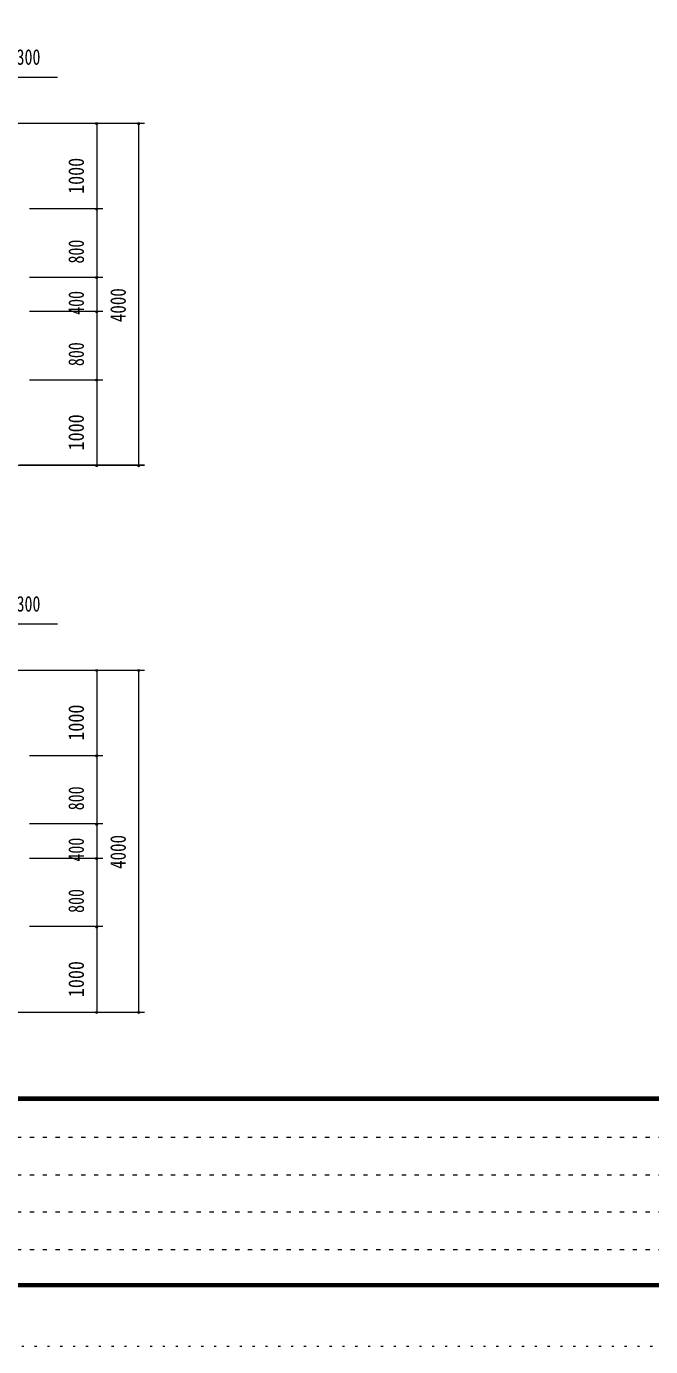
# Model space of a CAD drawing. Units: millimetres, scale not verified. Extents: x -32484 to 32484, y -14700 to 14700.
# Drawn here: x 3114 to 10413, y -14700 to 741 of the extents above; entities that cross this region are included whole.
import ezdxf
from ezdxf.enums import TextEntityAlignment as Align

# ---------------------------------------------------------------- set-up
doc = ezdxf.new("R2010")
doc.units = ezdxf.units.MM
doc.header["$LTSCALE"] = 50
doc.linetypes.add('USER1', pattern=[3, 1, -2])
doc.linetypes.add('USER4', pattern=[3, 0.5, -2.5])
for name, color, linetype, lineweight in [('0-5_1-5DIM', 3, 'Continuous', 18), ('0-C_F-F', 5, 'Continuous', 18), ('0-D_F-E_J_ADD', 3, 'USER4', 18)]:
    doc.layers.add(name, color=color, linetype=linetype, lineweight=lineweight)
doc.styles.add('ＭＳ ゴシック', font='')
doc.styles.get('ＭＳ ゴシック').set_extended_font_data('MS Gothic')

msp = doc.modelspace()

# ---------------------------------------------------------------- linework, layer by layer
at = {"layer": '0-5_1-5DIM'}
for p, q in [((3478.22, 142.54), (-5570.78, 142.54)), ((2998.72, -392.46), (4495.71, -392.46)), ((3949.71, -392.46), (3921.71, -392.46)), ((3935.71, -392.46), (3935.71, -1392.46)), ((4439.71, -392.46), (4411.71, -392.46)), ((4425.71, -392.46), (4425.71, -4392.46)), ((4005.71, -1392.46), (3148.72, -1392.46)), ((3949.71, -1392.46), (3921.71, -1392.46)), ((3935.71, -1392.46), (3935.71, -2192.46)), ((3148.72, -2192.46), (4005.71, -2192.46)), ((3949.71, -2192.46), (3921.71, -2192.46)), ((3935.71, -2192.46), (3935.71, -2592.46)), ((4005.71, -2592.46), (3148.72, -2592.46)), ((3949.71, -2592.46), (3921.71, -2592.46)), ((3935.71, -2592.46), (3935.71, -3392.46)), ((3148.72, -3392.46), (4005.71, -3392.46)), ((3949.71, -3392.46), (3921.71, -3392.46)), ((3935.71, -3392.46), (3935.71, -4392.46)), ((2998.72, -4392.46), (4495.71, -4392.46)), ((4495.71, -4392.46), (3033.72, -4392.46)), ((3949.71, -4392.46), (3921.71, -4392.46)), ((3949.71, -4392.46), (3921.71, -4392.46)), ((4439.71, -4392.46), (4411.71, -4392.46)), ((4439.71, -4392.46), (4411.71, -4392.46)), ((3478.22, -6252.46), (-5570.78, -6252.46)), ((2998.72, -6787.46), (4495.71, -6787.46)), ((3949.71, -6787.46), (3921.71, -6787.46)), ((3935.71, -6787.46), (3935.71, -7787.46)), ((4439.71, -6787.46), (4411.71, -6787.46)), ((4425.71, -6787.46), (4425.71, -10787.46)), ((3148.72, -7787.46), (4005.71, -7787.46)), ((3949.71, -7787.46), (3921.71, -7787.46)), ((3935.71, -7787.46), (3935.71, -8587.46)), ((4005.71, -8587.46), (3148.72, -8587.46)), ((3949.71, -8587.46), (3921.71, -8587.46)), ((3935.71, -8587.46), (3935.71, -8987.46)), ((3148.72, -8987.46), (4005.71, -8987.46)), ((3949.71, -8987.46), (3921.71, -8987.46)), ((3935.71, -8987.46), (3935.71, -9787.46)), ((4005.71, -9787.46), (3148.72, -9787.46)), ((3949.71, -9787.46), (3921.71, -9787.46)), ((3935.71, -9787.46), (3935.71, -10787.46)), ((2998.72, -10787.46), (4495.71, -10787.46)), ((3949.71, -10787.46), (3921.71, -10787.46)), ((4439.71, -10787.46), (4411.71, -10787.46))]:
    msp.add_line(p, q, dxfattribs=at)
for centre in [(3935.71, -392.46), (4425.71, -392.46), (3935.71, -1392.46), (3935.71, -2192.46), (3935.71, -2592.46), (3935.71, -3392.46), (3935.71, -4392.46), (3935.71, -4392.46), (4425.71, -4392.46), (4425.71, -4392.46), (3935.71, -6787.46), (4425.71, -6787.46), (3935.71, -7787.46), (3935.71, -8587.46), (3935.71, -8987.46), (3935.71, -9787.46), (3935.71, -10787.46), (4425.71, -10787.46)]:
    msp.add_arc(centre, 14, 180, 0, dxfattribs=at)
at = {"layer": '0-C_F-F'}
for p, q in [((-8360.74, -11781), (31749.26, -11781)), ((31749.26, -11784.5), (-8360.74, -11784.5)), ((-8360.74, -11788), (31749.26, -11788)), ((31749.26, -11791.5), (-8360.74, -11791.5)), ((-8360.74, -11795), (31749.26, -11795)), ((31749.26, -11798.5), (-8360.74, -11798.5)), ((-8360.74, -11802), (31749.26, -11802)), ((31749.26, -11805.5), (-8360.74, -11805.5)), ((-8360.74, -11809), (31749.26, -11809)), ((31749.26, -11812.5), (-8360.74, -11812.5)), ((-8360.74, -11816), (31749.26, -11816))]:
    msp.add_line(p, q, dxfattribs=at)
at = {"layer": '0-C_F-F', "color": 6, "linetype": 'USER1'}
for p, q in [((17154.26, -12252.8), (-8395.74, -12252.8)), ((-8395.74, -12689.6), (17154.26, -12689.6)), ((17154.26, -13126.4), (-8395.74, -13126.4)), ((-8395.74, -13563.2), (13643.07, -13563.2))]:
    msp.add_line(p, q, dxfattribs=at)
at = {"layer": '0-C_F-F'}
for points in [[(31784.26, 14140), (31784.26, -14000), (-8395.74, -14000), (-8395.74, 14140)], [(31780.76, 14136.5), (-8392.24, 14136.5), (-8392.24, -13996.5), (31780.76, -13996.5)], [(31777.26, 14133), (31777.26, -13993), (-8388.74, -13993), (-8388.74, 14133)], [(31773.76, 14129.5), (31773.76, -13989.5), (-8385.24, -13989.5), (-8385.24, 14129.5)], [(31770.26, 14126), (31770.26, -13986), (-8381.74, -13986), (-8381.74, 14126)], [(31766.76, 14122.5), (31766.76, -13982.5), (-8378.24, -13982.5), (-8378.24, 14122.5)], [(31763.26, 14119), (-8374.74, 14119), (-8374.74, -13979), (31763.26, -13979)], [(31759.76, 14115.5), (-8371.24, 14115.5), (-8371.24, -13975.5), (31759.76, -13975.5)], [(31756.26, 14112), (31756.26, -13972), (-8367.74, -13972), (-8367.74, 14112)], [(31752.76, 14108.5), (-8364.24, 14108.5), (-8364.24, -13968.5), (31752.76, -13968.5)], [(31749.26, 14105), (31749.26, -13965), (-8360.74, -13965), (-8360.74, 14105)]]:
    msp.add_lwpolyline(points, close=True, dxfattribs=at)
at = {"layer": '0-D_F-E_J_ADD', "color": 5}
msp.add_lwpolyline([(32484.26, 14700), (32484.26, -14700), (-9095.74, -14700), (-9095.74, 14700)], close=True, dxfattribs=at)

# ---------------------------------------------------------------- texts
at = {"layer": '0-5_1-5DIM', "color": 7, "style": 'ＭＳ ゴシック', "width": 0.75}
for p in [(2998.72, 237.41), (2998.72, -6157.59)]:
    msp.add_text('300', height=182.3, dxfattribs=at).set_placement(p, align=Align.BOTTOM_LEFT)
at = {"layer": '0-5_1-5DIM', "color": 7, "style": 'ＭＳ ゴシック'}
for s, width, p in [('1000', 0.85, (3840.84, -1217.96)), ('800', 0.75, (3840.84, -2032.21)), ('400', 0.75, (3840.84, -2632.21)), ('4000', 0.8, (4330.84, -2717.96)), ('800', 0.75, (3840.84, -3232.21)), ('1000', 0.85, (3840.84, -4217.96)), ('1000', 0.85, (3840.84, -7612.96)), ('800', 0.75, (3840.84, -8427.21)), ('400', 0.75, (3840.84, -9027.21)), ('4000', 0.8, (4330.84, -9112.96)), ('800', 0.75, (3840.84, -9627.21)), ('1000', 0.85, (3840.84, -10612.96))]:
    msp.add_text(s, height=182.3, rotation=90, dxfattribs=dict(at, width=width)).set_placement(p, align=Align.BOTTOM_LEFT)

doc.saveas('drawing.dxf')
